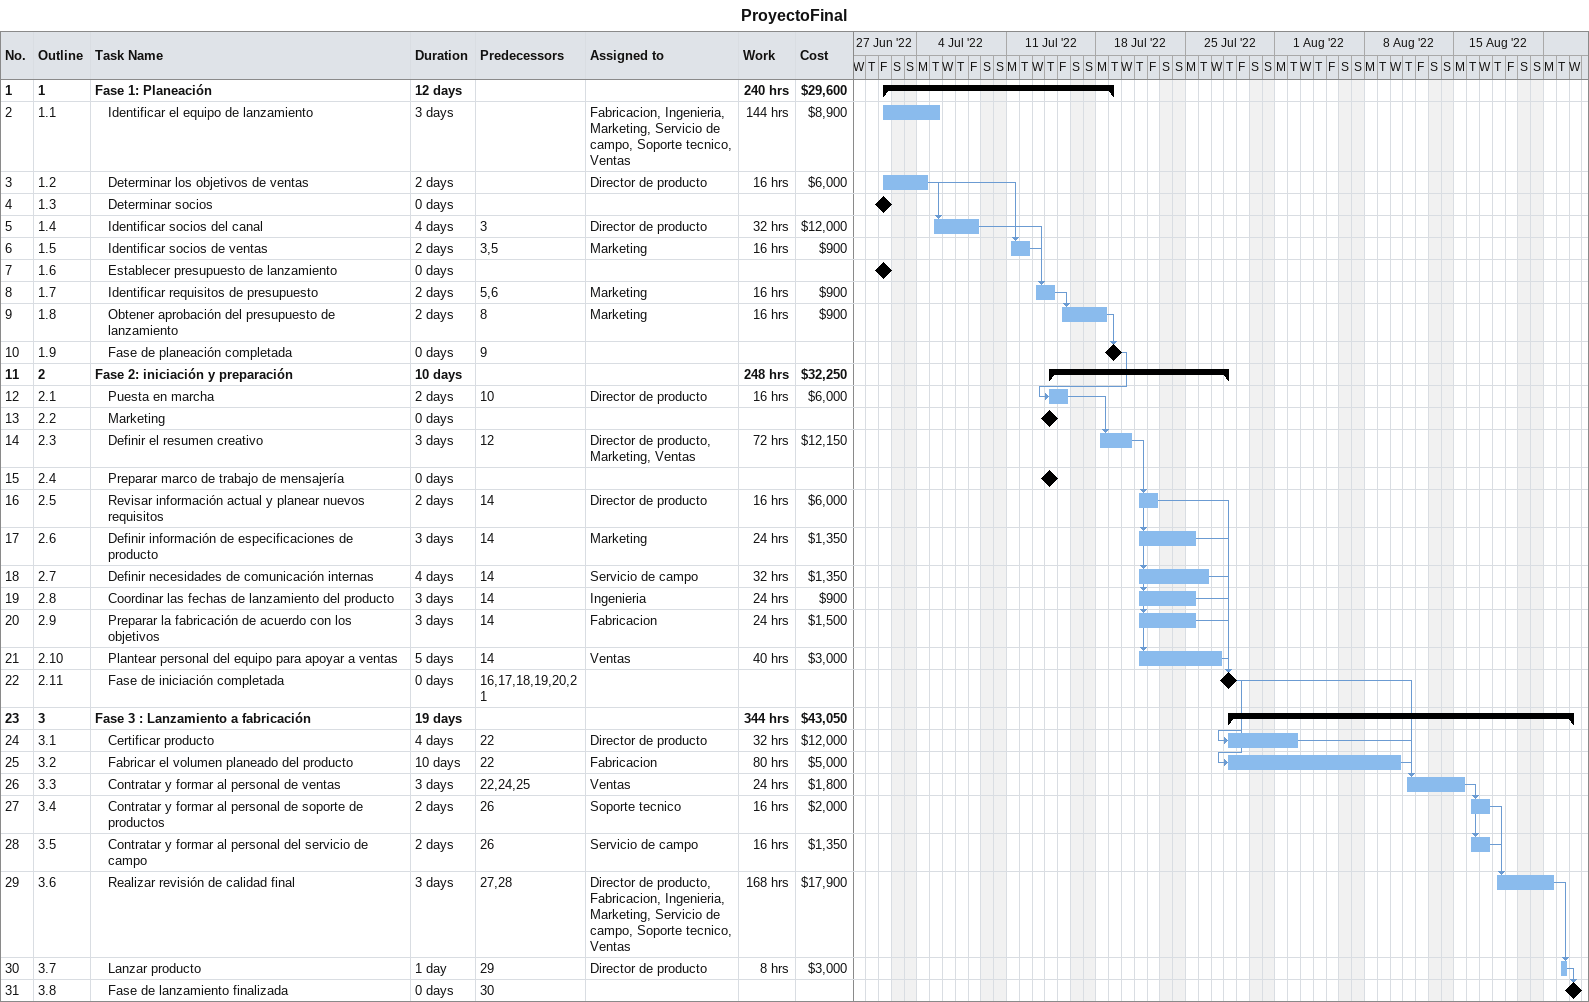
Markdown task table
ProyectoFinal

| ID | WBS | Task | Duration | Start | Finish | Predecessors | Resources | Work (h) | Cost ($) |
|---|---|---|---|---|---|---|---|---|---|
| 1 | 1 | **Fase 1: Planeación** | 12d | 2022-07-01 | 2022-07-19 |  |  | 240 | 29600 |
| 2 | 1.1 | Identificar el equipo de lanzamiento | 3d | 2022-07-01 | 2022-07-05 |  | Fabricacion, Ingenieria, Marketing, Servicio de campo, Soporte tecnico, Ventas | 144 | 8900 |
| 3 | 1.2 | Determinar los objetivos de ventas | 2d | 2022-07-01 | 2022-07-04 |  | Director de producto | 16 | 6000 |
| 4 | 1.3 | Determinar socios | 0d | 2022-07-01 | 2022-07-01 |  |  |  |  |
| 5 | 1.4 | Identificar socios del canal | 4d | 2022-07-05 | 2022-07-08 | 3 | Director de producto | 32 | 12000 |
| 6 | 1.5 | Identificar socios de ventas | 2d | 2022-07-11 | 2022-07-12 | 3, 5 | Marketing | 16 | 900 |
| 7 | 1.6 | Establecer presupuesto de lanzamiento | 0d | 2022-07-01 | 2022-07-01 |  |  |  |  |
| 8 | 1.7 | Identificar requisitos de presupuesto | 2d | 2022-07-13 | 2022-07-14 | 5, 6 | Marketing | 16 | 900 |
| 9 | 1.8 | Obtener aprobación del presupuesto de lanzamiento | 2d | 2022-07-15 | 2022-07-18 | 8 | Marketing | 16 | 900 |
| 10 | 1.9 | Fase de planeación completada | 0d | 2022-07-19 | 2022-07-19 | 9 |  |  |  |
| 11 | 2 | **Fase 2: iniciación y preparación** | 10d | 2022-07-14 | 2022-07-28 |  |  | 248 | 32250 |
| 12 | 2.1 | Puesta en marcha | 2d | 2022-07-14 | 2022-07-15 | 10 | Director de producto | 16 | 6000 |
| 13 | 2.2 | Marketing | 0d | 2022-07-14 | 2022-07-14 |  |  |  |  |
| 14 | 2.3 | Definir el resumen creativo | 3d | 2022-07-18 | 2022-07-20 | 12 | Director de producto, Marketing, Ventas | 72 | 12150 |
| 15 | 2.4 | Preparar marco de trabajo de mensajería | 0d | 2022-07-14 | 2022-07-14 |  |  |  |  |
| 16 | 2.5 | Revisar información actual y planear nuevos requisitos | 2d | 2022-07-21 | 2022-07-22 | 14 | Director de producto | 16 | 6000 |
| 17 | 2.6 | Definir información de especificaciones de producto | 3d | 2022-07-21 | 2022-07-25 | 14 | Marketing | 24 | 1350 |
| 18 | 2.7 | Definir necesidades de comunicación internas | 4d | 2022-07-21 | 2022-07-26 | 14 | Servicio de campo | 32 | 1350 |
| 19 | 2.8 | Coordinar las fechas de lanzamiento del producto | 3d | 2022-07-21 | 2022-07-25 | 14 | Ingenieria | 24 | 900 |
| 20 | 2.9 | Preparar la fabricación de acuerdo con los objetivos | 3d | 2022-07-21 | 2022-07-25 | 14 | Fabricacion | 24 | 1500 |
| 21 | 2.10 | Plantear personal del equipo para apoyar a ventas | 5d | 2022-07-21 | 2022-07-27 | 14 | Ventas | 40 | 3000 |
| 22 | 2.11 | Fase de iniciación completada | 0d | 2022-07-28 | 2022-07-28 | 16, 17, 18, 19, 20, 21 |  |  |  |
| 23 | 3 | **Fase 3 : Lanzamiento a fabricación** | 19d | 2022-07-28 | 2022-08-24 |  |  | 344 | 43050 |
| 24 | 3.1 | Certificar producto | 4d | 2022-07-28 | 2022-08-02 | 22 | Director de producto | 32 | 12000 |
| 25 | 3.2 | Fabricar el volumen planeado del producto | 10d | 2022-07-28 | 2022-08-10 | 22 | Fabricacion | 80 | 5000 |
| 26 | 3.3 | Contratar y formar al personal de ventas | 3d | 2022-08-11 | 2022-08-15 | 22, 24, 25 | Ventas | 24 | 1800 |
| 27 | 3.4 | Contratar y formar al personal de soporte de productos | 2d | 2022-08-16 | 2022-08-17 | 26 | Soporte tecnico | 16 | 2000 |
| 28 | 3.5 | Contratar y formar al personal del servicio de campo | 2d | 2022-08-16 | 2022-08-17 | 26 | Servicio de campo | 16 | 1350 |
| 29 | 3.6 | Realizar revisión de calidad final | 3d | 2022-08-18 | 2022-08-22 | 27, 28 | Director de producto, Fabricacion, Ingenieria, Marketing, Servicio de campo, Soporte tecnico, Ventas | 168 | 17900 |
| 30 | 3.7 | Lanzar producto | 1d | 2022-08-23 | 2022-08-23 | 29 | Director de producto | 8 | 3000 |
| 31 | 3.8 | Fase de lanzamiento finalizada | 0d | 2022-08-24 | 2022-08-24 | 30 |  |  |  |
